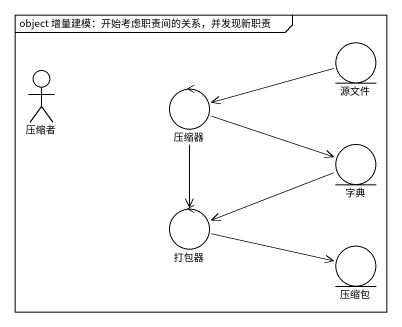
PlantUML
@startuml
mainframe object 增量建模：开始考虑职责间的关系，并发现新职责
actor 压缩者
entity 源文件
control 压缩器
entity 字典
control 打包器
entity 压缩包
源文件 -left-> 压缩器
压缩器 -right-> 字典
压缩器 --> 打包器
字典 -left-> 打包器
打包器 -right-> 压缩包
@enduml
